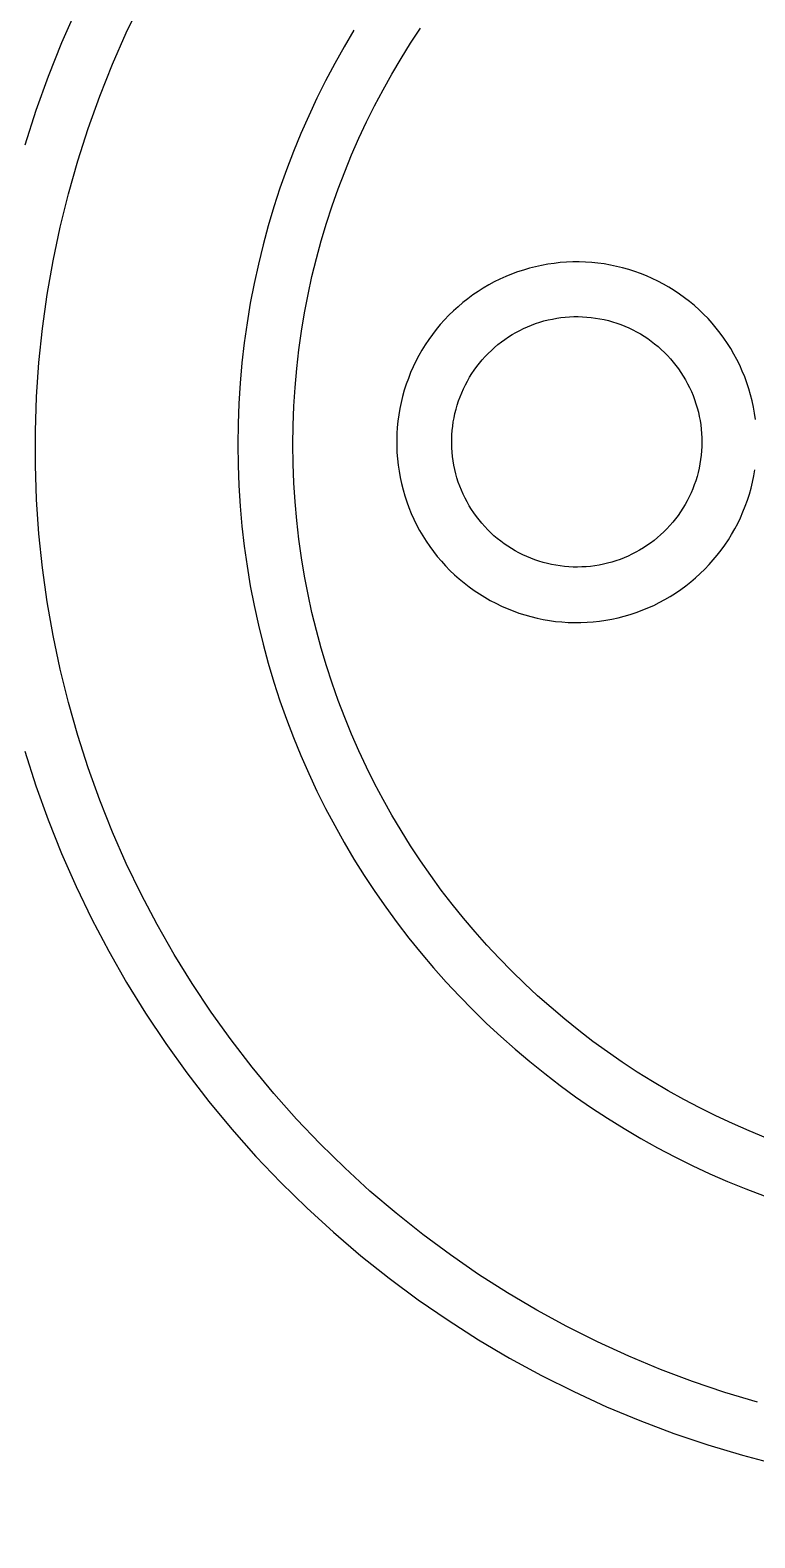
# Model space of a CAD drawing. Header units: inches. Extents: x -10 to 196, y -2 to 124.
# Drawn here: x 52.824 to 53.75, y 109.237 to 111.161 of the extents above; entities that cross this region are included whole.
import ezdxf

# ---------------------------------------------------------------- set-up
doc = ezdxf.new("R2010")
doc.units = ezdxf.units.IN
doc.layers.add('ZANO_R', color=7, linetype='Continuous', lineweight=0)
doc.layers.add('ZANO_W', color=1, linetype='Continuous', lineweight=0)
doc.styles.get("Standard").update_dxf_attribs({"font": 'arial.ttf'})
doc.dimstyles.new('amerykanie', dxfattribs={"dimtxt": 50, "dimasz": 50, "dimexe": 0.5, "dimexo": 0.5, "dimgap": 1, "dimtad": 1, "dimdec": 0, "dimzin": 0, "dimlunit": 5, "dimtxsty": 'Standard', "dimcen": 0.09, "dimclrd": 1, "dimclre": 1, "dimclrt": 1, "dimazin": 0, "dimtfac": 1, "dimtdec": 0, "dimtmove": 0, "dimatfit": 3, "dimfxl": 1, "dimtzin": 0, "dimarcsym": 1})

# ---------------------------------------------------------------- blocks, each defined once
blk = doc.blocks.new('*D387')
at = {"layer": 'ZANO_W', "color": 1, "lineweight": -2}
blk.add_arc((159.9897, 95.288), 5.9376, 93.97094, 170.33898, dxfattribs=at)
at = {"layer": 'ZANO_W', "color": 1}
for points in [[(159.576, 101.0448), (159.581, 101.3781), (160.5784, 101.1964)], [(153.9702, 96.2985), (154.3023, 96.2704), (154.052, 95.288)]]:
    blk.add_solid(points, dxfattribs=at)
at = {"layer": 'ZANO_W', "color": 1, "insert": (155.1052, 100.6833), "char_height": 1.625, "attachment_point": 5, "rotation": 42.155}
blk.add_mtext("95%%d41'", dxfattribs=at)

msp = doc.modelspace()

# ---------------------------------------------------------------- linework, layer by layer
at = {"layer": 'ZANO_R'}
for p, q in [((52.94713, 111.15704), (52.96614, 111.19643)), ((52.88311, 111.18649), (52.8645, 111.14425)), ((53.23788, 111.16066), (53.22529, 111.13946)), ((53.31017, 111.14378), (53.32281, 111.16291)), ((52.8645, 111.14425), (52.84735, 111.10139)), ((52.9295, 111.11703), (52.94713, 111.15704)), ((53.22529, 111.13946), (53.2132, 111.11793)), ((53.29799, 111.12434), (53.31017, 111.14378)), ((53.28626, 111.10459), (53.29799, 111.12434)), ((52.84735, 111.10139), (52.8317, 111.05796)), ((52.91325, 111.07643), (52.9295, 111.11703)), ((53.2132, 111.11793), (53.20163, 111.09608)), ((53.27501, 111.08454), (53.28626, 111.10459)), ((53.20163, 111.09608), (53.19057, 111.07393)), ((53.26422, 111.0642), (53.27501, 111.08454)), ((52.89843, 111.03529), (52.91325, 111.07643)), ((53.19057, 111.07393), (53.18004, 111.05148)), ((53.25393, 111.04357), (53.26422, 111.0642)), ((52.8317, 111.05796), (52.81756, 111.01402)), ((53.18004, 111.05148), (53.17004, 111.02874)), ((53.24412, 111.02266), (53.25393, 111.04357)), ((52.88503, 110.99366), (52.89843, 111.03529)), ((53.17004, 111.02874), (53.16059, 111.00571)), ((53.16059, 111.00571), (53.15169, 110.98242)), ((53.23481, 111.00148), (53.24412, 111.02266)), ((52.87309, 110.95159), (52.88503, 110.99366)), ((53.226, 110.98004), (53.23481, 111.00148)), ((53.15169, 110.98242), (53.14335, 110.95885)), ((53.21771, 110.95834), (53.226, 110.98004)), ((52.8626, 110.90914), (52.87309, 110.95159)), ((53.14335, 110.95885), (53.13557, 110.93502)), ((53.20994, 110.93639), (53.21771, 110.95834)), ((53.13557, 110.93502), (53.12837, 110.91095)), ((53.2027, 110.9142), (53.20994, 110.93639)), ((52.85359, 110.86635), (52.8626, 110.90914)), ((53.12837, 110.91095), (53.12176, 110.88663)), ((53.196, 110.89178), (53.2027, 110.9142)), ((53.18984, 110.86913), (53.196, 110.89178)), ((53.12176, 110.88663), (53.11573, 110.86208)), ((52.84606, 110.82327), (52.85359, 110.86635)), ((53.11573, 110.86208), (53.11031, 110.8373)), ((53.18422, 110.84627), (53.18984, 110.86913)), ((53.44655, 110.85204), (53.43902, 110.84926)), ((53.45418, 110.85456), (53.44655, 110.85204)), ((53.46189, 110.85681), (53.45418, 110.85456)), ((53.46967, 110.85878), (53.46189, 110.85681)), ((53.47752, 110.86049), (53.46967, 110.85878)), ((53.48542, 110.86192), (53.47752, 110.86049)), ((53.49337, 110.86307), (53.48542, 110.86192)), ((53.50135, 110.86395), (53.49337, 110.86307)), ((53.50936, 110.86454), (53.50135, 110.86395)), ((53.51739, 110.86486), (53.50936, 110.86454)), ((53.52542, 110.8649), (53.51739, 110.86486)), ((53.53344, 110.86465), (53.52542, 110.8649)), ((53.54146, 110.86413), (53.53344, 110.86465)), ((53.54945, 110.86333), (53.54146, 110.86413)), ((53.55741, 110.86225), (53.54945, 110.86333)), ((53.56532, 110.86089), (53.55741, 110.86225)), ((53.57318, 110.85925), (53.56532, 110.86089)), ((53.58098, 110.85735), (53.57318, 110.85925)), ((53.58871, 110.85517), (53.58098, 110.85735)), ((53.59636, 110.85272), (53.58871, 110.85517)), ((53.60392, 110.85001), (53.59636, 110.85272)), ((53.61138, 110.84703), (53.60392, 110.85001)), ((53.11031, 110.8373), (53.10549, 110.8123)), ((53.17917, 110.82319), (53.18422, 110.84627)), ((53.40305, 110.83152), (53.39626, 110.82723)), ((53.40999, 110.83556), (53.40305, 110.83152)), ((53.41706, 110.83937), (53.40999, 110.83556)), ((53.42427, 110.84292), (53.41706, 110.83937)), ((53.43159, 110.84622), (53.42427, 110.84292)), ((53.43902, 110.84926), (53.43159, 110.84622)), ((53.61873, 110.8438), (53.61138, 110.84703)), ((53.62597, 110.84031), (53.61873, 110.8438)), ((53.63307, 110.83658), (53.62597, 110.84031)), ((53.64005, 110.83259), (53.63307, 110.83658)), ((53.64688, 110.82837), (53.64005, 110.83259)), ((52.84003, 110.77996), (52.84606, 110.82327)), ((53.10549, 110.8123), (53.10129, 110.78709)), ((53.17469, 110.79991), (53.17917, 110.82319)), ((53.37685, 110.81299), (53.37072, 110.8078)), ((53.38315, 110.81796), (53.37685, 110.81299)), ((53.38963, 110.82271), (53.38315, 110.81796)), ((53.39626, 110.82723), (53.38963, 110.82271)), ((53.65355, 110.82391), (53.64688, 110.82837)), ((53.66007, 110.81922), (53.65355, 110.82391)), ((53.66642, 110.8143), (53.66007, 110.81922)), ((53.6726, 110.80917), (53.66642, 110.8143)), ((53.17077, 110.77643), (53.17469, 110.79991)), ((53.35902, 110.79679), (53.35347, 110.79099)), ((53.36477, 110.8024), (53.35902, 110.79679)), ((53.37072, 110.8078), (53.36477, 110.8024)), ((53.49128, 110.79207), (53.49673, 110.79305)), ((53.49673, 110.79305), (53.50222, 110.79385)), ((53.50222, 110.79385), (53.50774, 110.79446)), ((53.50774, 110.79446), (53.51327, 110.79487)), ((53.51327, 110.79487), (53.51881, 110.79509)), ((53.51881, 110.79509), (53.52435, 110.79512)), ((53.52435, 110.79512), (53.5299, 110.79496)), ((53.5299, 110.79496), (53.53543, 110.79461)), ((53.53543, 110.79461), (53.54095, 110.79406)), ((53.54095, 110.79406), (53.54645, 110.79332)), ((53.54645, 110.79332), (53.55192, 110.79239)), ((53.55192, 110.79239), (53.55735, 110.79128)), ((53.67859, 110.80382), (53.6726, 110.80917)), ((53.68439, 110.79827), (53.67859, 110.80382)), ((53.69, 110.79252), (53.68439, 110.79827)), ((53.6954, 110.78657), (53.69, 110.79252)), ((52.8355, 110.73647), (52.84003, 110.77996)), ((53.10129, 110.78709), (53.09771, 110.76168)), ((53.16744, 110.75277), (53.17077, 110.77643)), ((53.34299, 110.77882), (53.33807, 110.77247)), ((53.34812, 110.785), (53.34299, 110.77882)), ((53.35347, 110.79099), (53.34812, 110.785)), ((53.43982, 110.77211), (53.44462, 110.7749)), ((53.44462, 110.7749), (53.44951, 110.77752)), ((53.44951, 110.77752), (53.45448, 110.77996)), ((53.45448, 110.77996), (53.45954, 110.78223)), ((53.45954, 110.78223), (53.46468, 110.78433)), ((53.46468, 110.78433), (53.46989, 110.78624)), ((53.46989, 110.78624), (53.47515, 110.78798)), ((53.47515, 110.78798), (53.48048, 110.78953)), ((53.48048, 110.78953), (53.48586, 110.79089)), ((53.48586, 110.79089), (53.49128, 110.79207)), ((53.55735, 110.79128), (53.56274, 110.78997)), ((53.56274, 110.78997), (53.56808, 110.78848)), ((53.56808, 110.78848), (53.57337, 110.7868)), ((53.57337, 110.7868), (53.5786, 110.78494)), ((53.5786, 110.78494), (53.58375, 110.7829)), ((53.58375, 110.7829), (53.58884, 110.78069)), ((53.58884, 110.78069), (53.59384, 110.7783)), ((53.59384, 110.7783), (53.59876, 110.77573)), ((53.59876, 110.77573), (53.60359, 110.773)), ((53.70059, 110.78045), (53.6954, 110.78657)), ((53.70556, 110.77414), (53.70059, 110.78045)), ((53.71031, 110.76766), (53.70556, 110.77414)), ((53.09771, 110.76168), (53.09477, 110.73608)), ((53.32892, 110.75928), (53.3247, 110.75245)), ((53.33338, 110.76595), (53.32892, 110.75928)), ((53.33807, 110.77247), (53.33338, 110.76595)), ((53.41333, 110.75207), (53.41744, 110.75579)), ((53.41744, 110.75579), (53.42169, 110.75936)), ((53.42169, 110.75936), (53.42605, 110.76278)), ((53.42605, 110.76278), (53.43053, 110.76605)), ((53.43053, 110.76605), (53.43512, 110.76916)), ((53.43512, 110.76916), (53.43982, 110.77211)), ((53.60359, 110.773), (53.60831, 110.7701)), ((53.60831, 110.7701), (53.61294, 110.76704)), ((53.61294, 110.76704), (53.61746, 110.76382)), ((53.61746, 110.76382), (53.62186, 110.76044)), ((53.62186, 110.76044), (53.62614, 110.75692)), ((53.62614, 110.75692), (53.63029, 110.75325)), ((53.71483, 110.76103), (53.71031, 110.76766)), ((53.71912, 110.75424), (53.71483, 110.76103)), ((53.72317, 110.7473), (53.71912, 110.75424)), ((52.83248, 110.69284), (52.8355, 110.73647)), ((53.09477, 110.73608), (53.09246, 110.71029)), ((53.1647, 110.72892), (53.16744, 110.75277)), ((53.31697, 110.73837), (53.31349, 110.73113)), ((53.32071, 110.74547), (53.31697, 110.73837)), ((53.3247, 110.75245), (53.32071, 110.74547)), ((53.39481, 110.73148), (53.39822, 110.73585)), ((53.39822, 110.73585), (53.40178, 110.7401)), ((53.40178, 110.7401), (53.40549, 110.74422)), ((53.40549, 110.74422), (53.40934, 110.74822)), ((53.40934, 110.74822), (53.41333, 110.75207)), ((53.63029, 110.75325), (53.63432, 110.74943)), ((53.63432, 110.74943), (53.63821, 110.74548)), ((53.63821, 110.74548), (53.64197, 110.7414)), ((53.64197, 110.7414), (53.64557, 110.73718)), ((53.64557, 110.73718), (53.64903, 110.73285)), ((53.72697, 110.74023), (53.72317, 110.7473)), ((53.73052, 110.73302), (53.72697, 110.74023)), ((53.16255, 110.7049), (53.1647, 110.72892)), ((53.30728, 110.71632), (53.30457, 110.70876)), ((53.31025, 110.72378), (53.30728, 110.71632)), ((53.31349, 110.73113), (53.31025, 110.72378)), ((53.38273, 110.71288), (53.38551, 110.71769)), ((53.38551, 110.71769), (53.38845, 110.72239)), ((53.38845, 110.72239), (53.39155, 110.72699)), ((53.39155, 110.72699), (53.39481, 110.73148)), ((53.64903, 110.73285), (53.65234, 110.7284)), ((53.65234, 110.7284), (53.65549, 110.72383)), ((53.65549, 110.72383), (53.65848, 110.71916)), ((53.65848, 110.71916), (53.66131, 110.71439)), ((53.73382, 110.7257), (53.73052, 110.73302)), ((53.73686, 110.71827), (53.73382, 110.7257)), ((53.73965, 110.71074), (53.73686, 110.71827)), ((53.09246, 110.71029), (53.09081, 110.68432)), ((53.16101, 110.68072), (53.16255, 110.7049)), ((53.30212, 110.70111), (53.29994, 110.69338)), ((53.30457, 110.70876), (53.30212, 110.70111)), ((53.37335, 110.6928), (53.37543, 110.69794)), ((53.37543, 110.69794), (53.37769, 110.70301)), ((53.37769, 110.70301), (53.38013, 110.70799)), ((53.38013, 110.70799), (53.38273, 110.71288)), ((53.66131, 110.71439), (53.66397, 110.70952)), ((53.66397, 110.70952), (53.66646, 110.70456)), ((53.66646, 110.70456), (53.66877, 110.69952)), ((53.66877, 110.69952), (53.67091, 110.69441)), ((53.74216, 110.70311), (53.73965, 110.71074)), ((53.74441, 110.6954), (53.74216, 110.70311)), ((52.83097, 110.64914), (52.83248, 110.69284)), ((53.09081, 110.68432), (53.08981, 110.65819)), ((53.16008, 110.65638), (53.16101, 110.68072)), ((53.2964, 110.67772), (53.29504, 110.66981)), ((53.29803, 110.68558), (53.2964, 110.67772)), ((53.29994, 110.69338), (53.29803, 110.68558)), ((53.36683, 110.67161), (53.36818, 110.67699)), ((53.36818, 110.67699), (53.36972, 110.68232)), ((53.36972, 110.68232), (53.37144, 110.68759)), ((53.37144, 110.68759), (53.37335, 110.6928)), ((53.67091, 110.69441), (53.67287, 110.68922)), ((53.67287, 110.68922), (53.67465, 110.68397)), ((53.67465, 110.68397), (53.67625, 110.67865)), ((53.67625, 110.67865), (53.67766, 110.67329)), ((53.74639, 110.68762), (53.74441, 110.6954)), ((53.7481, 110.67977), (53.74639, 110.68762)), ((53.74953, 110.67187), (53.7481, 110.67977)), ((53.08981, 110.65819), (53.08947, 110.63189)), ((53.29396, 110.66185), (53.29315, 110.65386)), ((53.29504, 110.66981), (53.29396, 110.66185)), ((53.3639, 110.65524), (53.36469, 110.66073)), ((53.36469, 110.66073), (53.36567, 110.66619)), ((53.36567, 110.66619), (53.36683, 110.67161)), ((53.67766, 110.67329), (53.67888, 110.66788)), ((53.67888, 110.66788), (53.67991, 110.66243)), ((53.67991, 110.66243), (53.68076, 110.65695)), ((53.75068, 110.66392), (53.74953, 110.67187)), ((52.83097, 110.60541), (52.83097, 110.64914)), ((53.15977, 110.63189), (53.16008, 110.65638)), ((53.29263, 110.64584), (53.29239, 110.63782)), ((53.29315, 110.65386), (53.29263, 110.64584)), ((53.36268, 110.6331), (53.3627, 110.63865)), ((53.3627, 110.63865), (53.36291, 110.64419)), ((53.36291, 110.64419), (53.36331, 110.64972)), ((53.36331, 110.64972), (53.3639, 110.65524)), ((53.68076, 110.65695), (53.68141, 110.65144)), ((53.68141, 110.65144), (53.68188, 110.64591)), ((53.68188, 110.64591), (53.68215, 110.64037)), ((53.68215, 110.64037), (53.68223, 110.63483)), ((53.08947, 110.63189), (53.08981, 110.60559)), ((53.16008, 110.60739), (53.15977, 110.63189)), ((53.29239, 110.63782), (53.29242, 110.62979)), ((53.29242, 110.62979), (53.29274, 110.62176)), ((53.29274, 110.62176), (53.29333, 110.61375)), ((53.36285, 110.62756), (53.36268, 110.6331)), ((53.36322, 110.62203), (53.36285, 110.62756)), ((53.36378, 110.61651), (53.36322, 110.62203)), ((53.6818, 110.62375), (53.6813, 110.61822)), ((53.68211, 110.62928), (53.6818, 110.62375)), ((53.68223, 110.63483), (53.68211, 110.62928)), ((52.83248, 110.56171), (52.83097, 110.60541)), ((53.08981, 110.60559), (53.09081, 110.57945)), ((53.16101, 110.58305), (53.16008, 110.60739)), ((53.29333, 110.61375), (53.29421, 110.60577)), ((53.29421, 110.60577), (53.29536, 110.59782)), ((53.36453, 110.61101), (53.36378, 110.61651)), ((53.36547, 110.60555), (53.36453, 110.61101)), ((53.3666, 110.60012), (53.36547, 110.60555)), ((53.36791, 110.59473), (53.3666, 110.60012)), ((53.67866, 110.6018), (53.6774, 110.5964)), ((53.67973, 110.60724), (53.67866, 110.6018)), ((53.68061, 110.61272), (53.67973, 110.60724)), ((53.6813, 110.61822), (53.68061, 110.61272)), ((53.16255, 110.55887), (53.16101, 110.58305)), ((53.29536, 110.59782), (53.29679, 110.58992)), ((53.29679, 110.58992), (53.2985, 110.58207)), ((53.2985, 110.58207), (53.30048, 110.57429)), ((53.36942, 110.58939), (53.36791, 110.59473)), ((53.3711, 110.58411), (53.36942, 110.58939)), ((53.37297, 110.57888), (53.3711, 110.58411)), ((53.67433, 110.58574), (53.67252, 110.5805)), ((53.67596, 110.59104), (53.67433, 110.58574)), ((53.6774, 110.5964), (53.67596, 110.59104)), ((53.74495, 110.57627), (53.74686, 110.58407)), ((53.74686, 110.58407), (53.74849, 110.59194)), ((53.74849, 110.59194), (53.74985, 110.59985)), ((52.8355, 110.51808), (52.83248, 110.56171)), ((53.09081, 110.57945), (53.09246, 110.55348)), ((53.30048, 110.57429), (53.30272, 110.56658)), ((53.30272, 110.56658), (53.30524, 110.55895)), ((53.37502, 110.57373), (53.37297, 110.57888)), ((53.37725, 110.56865), (53.37502, 110.57373)), ((53.37965, 110.56365), (53.37725, 110.56865)), ((53.38223, 110.55874), (53.37965, 110.56365)), ((53.666, 110.5652), (53.66348, 110.56026)), ((53.66835, 110.57022), (53.666, 110.5652)), ((53.67052, 110.57533), (53.66835, 110.57022)), ((53.67252, 110.5805), (53.67052, 110.57533)), ((53.74032, 110.56089), (53.74277, 110.56854)), ((53.74277, 110.56854), (53.74495, 110.57627)), ((53.09246, 110.55348), (53.09477, 110.52769)), ((53.1647, 110.53485), (53.16255, 110.55887)), ((53.30524, 110.55895), (53.30802, 110.55142)), ((53.30802, 110.55142), (53.31106, 110.54399)), ((53.31106, 110.54399), (53.31436, 110.53667)), ((53.38497, 110.55392), (53.38223, 110.55874)), ((53.38788, 110.5492), (53.38497, 110.55392)), ((53.39095, 110.54458), (53.38788, 110.5492)), ((53.39418, 110.54007), (53.39095, 110.54458)), ((53.65491, 110.546), (53.65173, 110.54146)), ((53.65793, 110.55066), (53.65491, 110.546)), ((53.66079, 110.55541), (53.65793, 110.55066)), ((53.66348, 110.56026), (53.66079, 110.55541)), ((53.7314, 110.53853), (53.73463, 110.54588)), ((53.73463, 110.54588), (53.73761, 110.55334)), ((53.73761, 110.55334), (53.74032, 110.56089)), ((53.09477, 110.52769), (53.09771, 110.50209)), ((53.16744, 110.511), (53.1647, 110.53485)), ((53.31436, 110.53667), (53.31791, 110.52946)), ((53.31791, 110.52946), (53.32172, 110.52239)), ((53.39756, 110.53568), (53.39418, 110.54007)), ((53.4011, 110.5314), (53.39756, 110.53568)), ((53.40478, 110.52725), (53.4011, 110.5314)), ((53.4086, 110.52323), (53.40478, 110.52725)), ((53.41256, 110.51935), (53.4086, 110.52323)), ((53.63749, 110.52447), (53.63357, 110.52054)), ((53.64127, 110.52853), (53.63749, 110.52447)), ((53.6449, 110.53272), (53.64127, 110.52853)), ((53.64839, 110.53703), (53.6449, 110.53272)), ((53.65173, 110.54146), (53.64839, 110.53703)), ((53.72019, 110.51721), (53.72417, 110.52419)), ((53.72417, 110.52419), (53.72791, 110.53129)), ((53.72791, 110.53129), (53.7314, 110.53853)), ((52.84003, 110.47459), (52.8355, 110.51808)), ((53.17077, 110.48734), (53.16744, 110.511)), ((53.32172, 110.52239), (53.32576, 110.51545)), ((53.32576, 110.51545), (53.33005, 110.50866)), ((53.33005, 110.50866), (53.33457, 110.50203)), ((53.41666, 110.51561), (53.41256, 110.51935)), ((53.42088, 110.51201), (53.41666, 110.51561)), ((53.42522, 110.50856), (53.42088, 110.51201)), ((53.42968, 110.50526), (53.42522, 110.50856)), ((53.43425, 110.50212), (53.42968, 110.50526)), ((53.61661, 110.50627), (53.61207, 110.50308)), ((53.62103, 110.50961), (53.61661, 110.50627)), ((53.62534, 110.51311), (53.62103, 110.50961)), ((53.62952, 110.51676), (53.62534, 110.51311)), ((53.63357, 110.52054), (53.62952, 110.51676)), ((53.7115, 110.50371), (53.71596, 110.51038)), ((53.71596, 110.51038), (53.72019, 110.51721)), ((53.09771, 110.50209), (53.10129, 110.47668)), ((53.17469, 110.46386), (53.17077, 110.48734)), ((53.33457, 110.50203), (53.33932, 110.49555)), ((53.33932, 110.49555), (53.34429, 110.48924)), ((53.34429, 110.48924), (53.34948, 110.48312)), ((53.43892, 110.49914), (53.43425, 110.50212)), ((53.4437, 110.49632), (53.43892, 110.49914)), ((53.44858, 110.49367), (53.4437, 110.49632)), ((53.45354, 110.49119), (53.44858, 110.49367)), ((53.45858, 110.48889), (53.45354, 110.49119)), ((53.4637, 110.48676), (53.45858, 110.48889)), ((53.4689, 110.48481), (53.4637, 110.48676)), ((53.47415, 110.48304), (53.4689, 110.48481)), ((53.57761, 110.4854), (53.57238, 110.48357)), ((53.58278, 110.4874), (53.57761, 110.4854)), ((53.58788, 110.48959), (53.58278, 110.4874)), ((53.5929, 110.49195), (53.58788, 110.48959)), ((53.59784, 110.49448), (53.5929, 110.49195)), ((53.60268, 110.49718), (53.59784, 110.49448)), ((53.60743, 110.50005), (53.60268, 110.49718)), ((53.61207, 110.50308), (53.60743, 110.50005)), ((53.69141, 110.47867), (53.69676, 110.48466)), ((53.69676, 110.48466), (53.70189, 110.49084)), ((53.70189, 110.49084), (53.70681, 110.49719)), ((53.70681, 110.49719), (53.7115, 110.50371)), ((52.84606, 110.43128), (52.84003, 110.47459)), ((53.10129, 110.47668), (53.10549, 110.45147)), ((53.34948, 110.48312), (53.35488, 110.47717)), ((53.35488, 110.47717), (53.36049, 110.47142)), ((53.36049, 110.47142), (53.36629, 110.46587)), ((53.36629, 110.46587), (53.37228, 110.46052)), ((53.47947, 110.48146), (53.47415, 110.48304)), ((53.48484, 110.48006), (53.47947, 110.48146)), ((53.49025, 110.47885), (53.48484, 110.48006)), ((53.4957, 110.47783), (53.49025, 110.47885)), ((53.50118, 110.47699), (53.4957, 110.47783)), ((53.50669, 110.47635), (53.50118, 110.47699)), ((53.51222, 110.4759), (53.50669, 110.47635)), ((53.51776, 110.47564), (53.51222, 110.4759)), ((53.52331, 110.47557), (53.51776, 110.47564)), ((53.52885, 110.4757), (53.52331, 110.47557)), ((53.53439, 110.47602), (53.52885, 110.4757)), ((53.53991, 110.47653), (53.53439, 110.47602)), ((53.54541, 110.47723), (53.53991, 110.47653)), ((53.55089, 110.47812), (53.54541, 110.47723)), ((53.55633, 110.4792), (53.55089, 110.47812)), ((53.56173, 110.48047), (53.55633, 110.4792)), ((53.56708, 110.48193), (53.56173, 110.48047)), ((53.57238, 110.48357), (53.56708, 110.48193)), ((53.67416, 110.46187), (53.68011, 110.46727)), ((53.68011, 110.46727), (53.68586, 110.47287)), ((53.68586, 110.47287), (53.69141, 110.47867)), ((53.10549, 110.45147), (53.11031, 110.42647)), ((53.17917, 110.44058), (53.17469, 110.46386)), ((53.37228, 110.46052), (53.37845, 110.45539)), ((53.37845, 110.45539), (53.3848, 110.45047)), ((53.3848, 110.45047), (53.39132, 110.44578)), ((53.64861, 110.44244), (53.65525, 110.44696)), ((53.65525, 110.44696), (53.66173, 110.4517)), ((53.66173, 110.4517), (53.66803, 110.45668)), ((53.66803, 110.45668), (53.67416, 110.46187)), ((52.85359, 110.3882), (52.84606, 110.43128)), ((53.18422, 110.41751), (53.17917, 110.44058)), ((53.39132, 110.44578), (53.398, 110.44132)), ((53.398, 110.44132), (53.40483, 110.43709)), ((53.40483, 110.43709), (53.4118, 110.43311)), ((53.4118, 110.43311), (53.41891, 110.42937)), ((53.41891, 110.42937), (53.42614, 110.42588)), ((53.62061, 110.42675), (53.62781, 110.4303)), ((53.62781, 110.4303), (53.63488, 110.4341)), ((53.63488, 110.4341), (53.64182, 110.43815)), ((53.64182, 110.43815), (53.64861, 110.44244)), ((53.11031, 110.42647), (53.11573, 110.40169)), ((53.18984, 110.39464), (53.18422, 110.41751)), ((53.42614, 110.42588), (53.43349, 110.42265)), ((53.43349, 110.42265), (53.44095, 110.41967)), ((53.44095, 110.41967), (53.44851, 110.41696)), ((53.44851, 110.41696), (53.45616, 110.41451)), ((53.45616, 110.41451), (53.46389, 110.41233)), ((53.46389, 110.41233), (53.47169, 110.41043)), ((53.47169, 110.41043), (53.47955, 110.40879)), ((53.47955, 110.40879), (53.48747, 110.40743)), ((53.5515, 110.4066), (53.55945, 110.40775)), ((53.55945, 110.40775), (53.56735, 110.40918)), ((53.56735, 110.40918), (53.5752, 110.41089)), ((53.5752, 110.41089), (53.58298, 110.41286)), ((53.58298, 110.41286), (53.59069, 110.41511)), ((53.59069, 110.41511), (53.59832, 110.41763)), ((53.59832, 110.41763), (53.60585, 110.42041)), ((53.60585, 110.42041), (53.61329, 110.42345)), ((53.61329, 110.42345), (53.62061, 110.42675)), ((53.11573, 110.40169), (53.12176, 110.37714)), ((53.196, 110.37199), (53.18984, 110.39464)), ((53.48747, 110.40743), (53.49543, 110.40635)), ((53.49543, 110.40635), (53.50342, 110.40555)), ((53.50342, 110.40555), (53.51143, 110.40502)), ((53.51143, 110.40502), (53.51946, 110.40478)), ((53.51946, 110.40478), (53.52749, 110.40481)), ((53.52749, 110.40481), (53.53551, 110.40513)), ((53.53551, 110.40513), (53.54352, 110.40572)), ((53.54352, 110.40572), (53.5515, 110.4066)), ((52.8626, 110.34541), (52.85359, 110.3882)), ((53.12176, 110.37714), (53.12837, 110.35282)), ((53.2027, 110.34957), (53.196, 110.37199)), ((53.12837, 110.35282), (53.13557, 110.32875)), ((52.87309, 110.30296), (52.8626, 110.34541)), ((53.20994, 110.32738), (53.2027, 110.34957)), ((53.13557, 110.32875), (53.14335, 110.30492)), ((53.21771, 110.30543), (53.20994, 110.32738)), ((52.88503, 110.26089), (52.87309, 110.30296)), ((53.14335, 110.30492), (53.15169, 110.28136)), ((53.226, 110.28374), (53.21771, 110.30543)), ((53.15169, 110.28136), (53.16059, 110.25806)), ((53.23481, 110.26229), (53.226, 110.28374)), ((52.89843, 110.21926), (52.88503, 110.26089)), ((53.16059, 110.25806), (53.17004, 110.23503)), ((53.24412, 110.24111), (53.23481, 110.26229)), ((52.81756, 110.24053), (52.8317, 110.19658)), ((53.17004, 110.23503), (53.18004, 110.21229)), ((53.25393, 110.2202), (53.24412, 110.24111)), ((52.91325, 110.17812), (52.89843, 110.21926)), ((53.26422, 110.19957), (53.25393, 110.2202)), ((52.8317, 110.19658), (52.84735, 110.15316)), ((53.18004, 110.21229), (53.19057, 110.18984)), ((53.27501, 110.17923), (53.26422, 110.19957)), ((52.9295, 110.13752), (52.91325, 110.17812)), ((53.19057, 110.18984), (53.20163, 110.16769)), ((53.28626, 110.15918), (53.27501, 110.17923)), ((53.20163, 110.16769), (53.2132, 110.14585)), ((53.29799, 110.13943), (53.28626, 110.15918)), ((52.84735, 110.15316), (52.8645, 110.1103)), ((53.2132, 110.14585), (53.22529, 110.12432)), ((53.31017, 110.11999), (53.29799, 110.13943)), ((52.94713, 110.09751), (52.9295, 110.13752)), ((53.22529, 110.12432), (53.23788, 110.10311)), ((53.32281, 110.10086), (53.31017, 110.11999)), ((52.8645, 110.1103), (52.88311, 110.06806)), ((53.23788, 110.10311), (53.25096, 110.08224)), ((53.3359, 110.08206), (53.32281, 110.10086)), ((52.96614, 110.05812), (52.94713, 110.09751)), ((53.25096, 110.08224), (53.26453, 110.0617)), ((53.34942, 110.06359), (53.3359, 110.08206)), ((52.88311, 110.06806), (52.90318, 110.02649)), ((53.26453, 110.0617), (53.27858, 110.04151)), ((53.36337, 110.04546), (53.34942, 110.06359)), ((52.9865, 110.01942), (52.96614, 110.05812)), ((53.37774, 110.02768), (53.36337, 110.04546)), ((52.90318, 110.02649), (52.92467, 109.98564)), ((53.27858, 110.04151), (53.2931, 110.02168)), ((53.39253, 110.01024), (53.37774, 110.02768)), ((53.00818, 109.98145), (52.9865, 110.01942)), ((53.2931, 110.02168), (53.30808, 110.00221)), ((53.40773, 109.99317), (53.39253, 110.01024)), ((52.92467, 109.98564), (52.94756, 109.94555)), ((53.30808, 110.00221), (53.32352, 109.98312)), ((53.42333, 109.97647), (53.40773, 109.99317)), ((53.03117, 109.94425), (53.00818, 109.98145)), ((53.32352, 109.98312), (53.3394, 109.9644)), ((53.43932, 109.96015), (53.42333, 109.97647)), ((53.3394, 109.9644), (53.35571, 109.94607)), ((53.35571, 109.94607), (53.37246, 109.92814)), ((53.4557, 109.94421), (53.43932, 109.96015)), ((52.94756, 109.94555), (52.97182, 109.90628)), ((53.05543, 109.90786), (53.03117, 109.94425)), ((53.37246, 109.92814), (53.38963, 109.91061)), ((53.47245, 109.92866), (53.4557, 109.94421)), ((53.48957, 109.91351), (53.47245, 109.92866)), ((53.08093, 109.87234), (53.05543, 109.90786)), ((53.38963, 109.91061), (53.40721, 109.89349)), ((53.50706, 109.89876), (53.48957, 109.91351)), ((52.97182, 109.90628), (52.99743, 109.86788)), ((53.40721, 109.89349), (53.4252, 109.8768)), ((53.5249, 109.88443), (53.50706, 109.89876)), ((53.10764, 109.83772), (53.08093, 109.87234)), ((53.4252, 109.8768), (53.44359, 109.86053)), ((53.54308, 109.87052), (53.5249, 109.88443)), ((53.56161, 109.85704), (53.54308, 109.87052)), ((52.99743, 109.86788), (53.02435, 109.83038)), ((53.44359, 109.86053), (53.46236, 109.8447)), ((53.58047, 109.844), (53.56161, 109.85704)), ((53.13554, 109.80405), (53.10764, 109.83772)), ((53.46236, 109.8447), (53.48152, 109.82931)), ((53.59965, 109.8314), (53.58047, 109.844)), ((53.61916, 109.81925), (53.59965, 109.8314)), ((53.02435, 109.83038), (53.05255, 109.79384)), ((53.48152, 109.82931), (53.50104, 109.81438)), ((53.50104, 109.81438), (53.52094, 109.7999)), ((53.63897, 109.80756), (53.61916, 109.81925)), ((53.05255, 109.79384), (53.08199, 109.75829)), ((53.16458, 109.77135), (53.13554, 109.80405)), ((53.52094, 109.7999), (53.54119, 109.7859)), ((53.65908, 109.79634), (53.63897, 109.80756)), ((53.67949, 109.78559), (53.65908, 109.79634)), ((53.54119, 109.7859), (53.56179, 109.77237)), ((53.70018, 109.77532), (53.67949, 109.78559)), ((53.72115, 109.76555), (53.70018, 109.77532)), ((53.08199, 109.75829), (53.11265, 109.72378)), ((53.19474, 109.73969), (53.16458, 109.77135)), ((53.56179, 109.77237), (53.58273, 109.75933)), ((53.58273, 109.75933), (53.604, 109.74678)), ((53.7424, 109.75627), (53.72115, 109.76555)), ((53.76391, 109.74749), (53.7424, 109.75627)), ((53.22598, 109.70908), (53.19474, 109.73969)), ((53.604, 109.74678), (53.62559, 109.73473)), ((53.62559, 109.73473), (53.6475, 109.72319)), ((53.11265, 109.72378), (53.14449, 109.69036)), ((53.6475, 109.72319), (53.66972, 109.71216)), ((53.25825, 109.67958), (53.22598, 109.70908)), ((53.66972, 109.71216), (53.69224, 109.70166)), ((53.69224, 109.70166), (53.71506, 109.6917)), ((53.14449, 109.69036), (53.17746, 109.65805)), ((53.29153, 109.65121), (53.25825, 109.67958)), ((53.71506, 109.6917), (53.73815, 109.68228)), ((53.73815, 109.68228), (53.76152, 109.6734)), ((53.17746, 109.65805), (53.21153, 109.6269)), ((53.32576, 109.624), (53.29153, 109.65121)), ((53.21153, 109.6269), (53.24665, 109.59695)), ((53.36092, 109.598), (53.32576, 109.624)), ((53.24665, 109.59695), (53.28279, 109.56824)), ((53.39696, 109.57322), (53.36092, 109.598)), ((53.28279, 109.56824), (53.3199, 109.54079)), ((53.43383, 109.54971), (53.39696, 109.57322)), ((53.47149, 109.52749), (53.43383, 109.54971)), ((53.3199, 109.54079), (53.35794, 109.51464)), ((53.5099, 109.50658), (53.47149, 109.52749)), ((53.35794, 109.51464), (53.39686, 109.48982)), ((53.549, 109.48702), (53.5099, 109.50658)), ((53.39686, 109.48982), (53.43662, 109.46636)), ((53.58877, 109.46882), (53.549, 109.48702)), ((53.43662, 109.46636), (53.47716, 109.44429)), ((53.62913, 109.452), (53.58877, 109.46882)), ((53.67006, 109.43659), (53.62913, 109.452)), ((53.47716, 109.44429), (53.51844, 109.42364)), ((53.71149, 109.42261), (53.67006, 109.43659)), ((53.51844, 109.42364), (53.56041, 109.40443)), ((53.75338, 109.41006), (53.71149, 109.42261)), ((53.56041, 109.40443), (53.60302, 109.38668)), ((53.60302, 109.38668), (53.64622, 109.37041)), ((53.64622, 109.37041), (53.68996, 109.35565)), ((53.68996, 109.35565), (53.73418, 109.34241)), ((53.73418, 109.34241), (53.77883, 109.33071))]:
    msp.add_line(p, q, dxfattribs=at)

# ---------------------------------------------------------------- dimensions: what is measured, and where the dimension line sits
at = {"layer": 'ZANO_W'}
dim = msp.add_angular_dim_2l(base=(157.36756, 100.61533), line1=((2.04347, 95.28803), (194.03215, 95.28803)), line2=((159.99227, 95.31398), (161.71743, 112.62819)), dimstyle='amerykanie', override={"dimtxt": 1.625, "dimasz": 1, "dimgap": 0.5, "dimdec": 4, "dimaunit": 1, "dimadec": 1, "dimtdec": 4, "dimtmove": 1, "dimfrac": 2}, dxfattribs=at)
dim.commit()
dim.dimension.update_dxf_attribs({"geometry": '*D387', "text_midpoint": (155.10523, 100.68335)})

doc.saveas('drawing.dxf')
